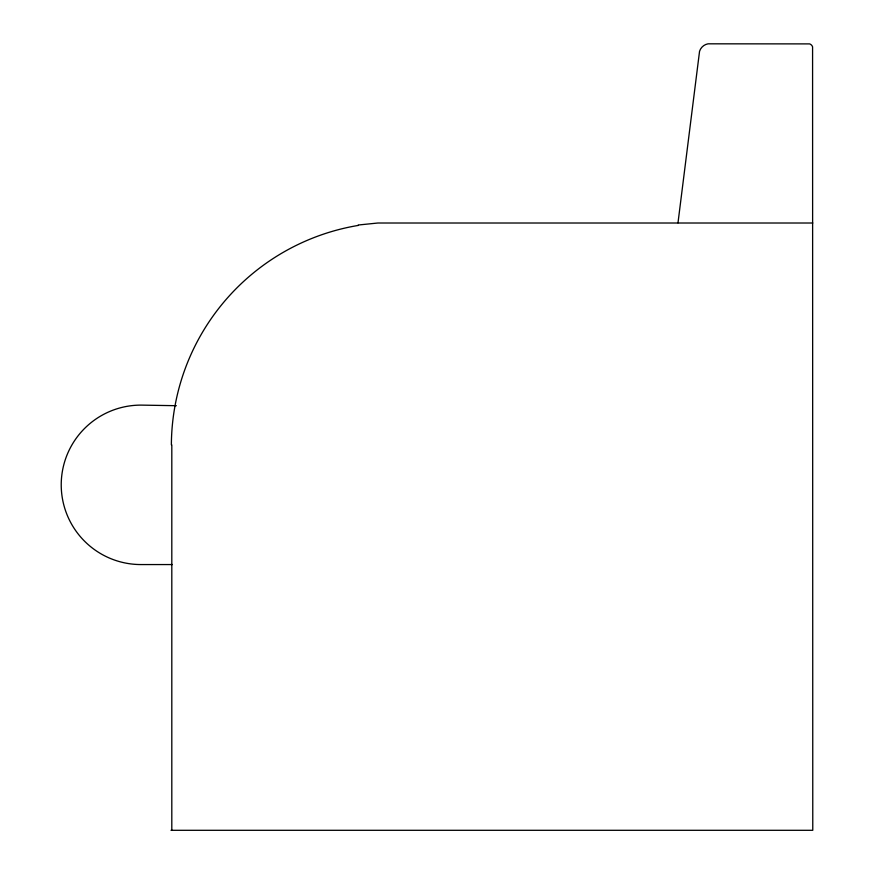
<?xml version="1.0" encoding="UTF-8"?>
<svg xmlns="http://www.w3.org/2000/svg" width="874" height="874" viewBox="0 0 874 874"><rect width="100%" height="100%" fill="white"/><g stroke="black" fill="none" stroke-linecap="round" stroke-linejoin="round"><path stroke-width="1.31" d="M677.995 222.848L699.55 51.315A10.914 10.914 0 0 1 708.049 43.82L809.608 43.897A4.698 4.698 0 0 1 812.58 46.868L812.776 830.3L170.998 830.3M358.242 225.011L377.907 223.012L812.776 223.012M172.397 564.56L140.954 564.56A79.72 79.72 0 0 1 61.224 484.83A79.72 79.72 0 0 1 140.954 405.11L176.351 405.7M171.807 444.877L171.807 830.3M171.37 444.877A223.711 223.711 0 0 1 358.307 225.416"/></g></svg>
